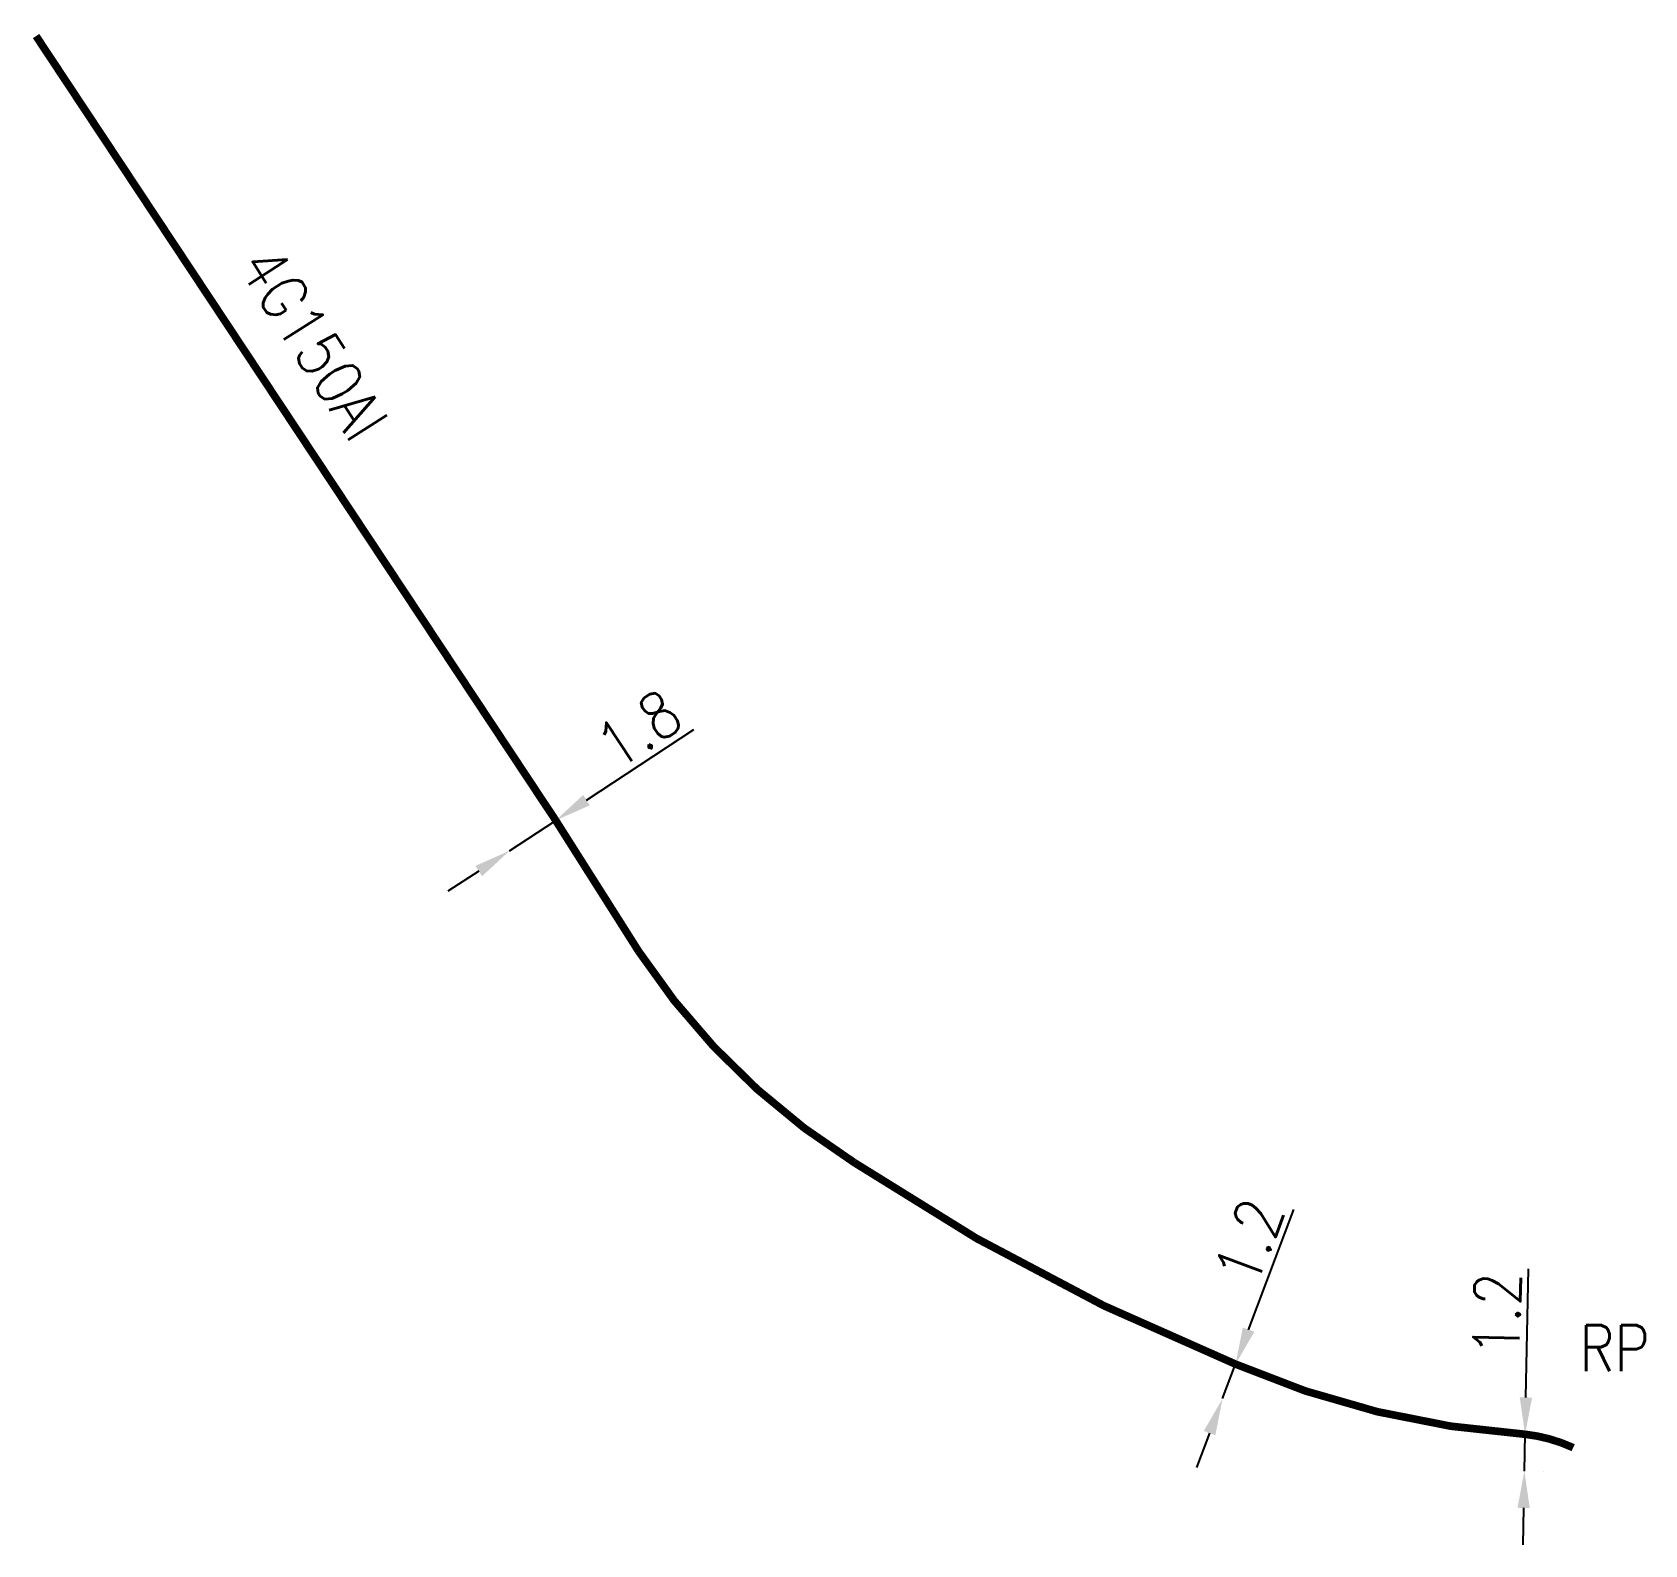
# Model space of a CAD drawing. Header units: millimetres. Extents: x 146999 to 148000, y 144059 to 144860.
# Drawn here: x 146999.9 to 147052.4, y 144059.3 to 144108.5 of the extents above.
import ezdxf

# ---------------------------------------------------------------- set-up
doc = ezdxf.new("R2010")
doc.units = ezdxf.units.MM
doc.header["$PDMODE"] = 34
doc.linetypes.add('B_ST_AL', pattern=[2000, 1000, 1000])
doc.layers.get('Defpoints').update_dxf_attribs({"linetype": 'CONTINUOUS'})
doc.layers.add('B_100', color=3, linetype='CONTINUOUS')
doc.styles.get("Standard").update_dxf_attribs({"font": 'romans.shx', "width": 0.85})
doc.dimstyles.get("Standard").update_dxf_attribs({"dimtxt": 1.5, "dimasz": 1.2, "dimexe": 0.625, "dimexo": 0.625, "dimgap": 0.25, "dimtad": 1, "dimdec": 1, "dimzin": 0, "dimdsep": 46, "dimtxsty": 'Standard', "dimcen": -0.5, "dimadec": 0, "dimazin": 0, "dimtfac": 1, "dimtdec": 1, "dimtmove": 0, "dimatfit": 3, "dimfxl": 1, "dimtolj": 1, "dimtzin": 0, "dimarcsym": 0})

# ---------------------------------------------------------------- blocks, each defined once
blk = doc.blocks.new('*D2')
at = {"layer": 'B_100', "color": 0, "linetype": 'Continuous', "lineweight": -2}
for p, q in [((147048.52, 144064.067), (147048.607, 144068.255)), ((147048.471, 144061.667), (147048.495, 144062.867)), ((147049.12, 144062.854), (147049.12, 144062.854)), ((147049.095, 144061.655), (147049.095, 144061.655)), ((147048.446, 144060.468), (147048.421, 144059.268))]:
    blk.add_line(p, q, dxfattribs=at)
at = {"layer": 'B_100', "color": 0, "linetype": 'Continuous'}
for points in [[(147048.32, 144064.071), (147048.72, 144064.063), (147048.495, 144062.867)], [(147048.246, 144060.472), (147048.646, 144060.464), (147048.471, 144061.667)]]:
    blk.add_solid(points, dxfattribs=at)
at = {"layer": 'Defpoints', "color": 0, "linetype": 'Continuous'}
for p in [(147048.495, 144062.867), (147048.495, 144062.867), (147048.471, 144061.667)]:
    blk.add_point(p, dxfattribs=at)
at = {"layer": 'B_100', "color": 0, "linetype": 'Continuous', "insert": (147047.576, 144066.782), "char_height": 1.5, "attachment_point": 5, "rotation": 88.8174}
blk.add_mtext('\\A1;1.2', dxfattribs=at)
blk = doc.blocks.new('*D3')
at = {"layer": 'B_100', "color": 0, "linetype": 'Continuous', "lineweight": -2}
for p, q in [((147039.488, 144066.274), (147040.967, 144070.194)), ((147038.641, 144064.029), (147039.065, 144065.152)), ((147038.218, 144062.906), (147037.794, 144061.783))]:
    blk.add_line(p, q, dxfattribs=at)
at = {"layer": 'B_100', "color": 0, "linetype": 'Continuous'}
for points in [[(147039.301, 144066.345), (147039.676, 144066.204), (147039.065, 144065.152)], [(147038.031, 144062.977), (147038.405, 144062.835), (147038.641, 144064.029)]]:
    blk.add_solid(points, dxfattribs=at)
at = {"layer": 'Defpoints', "color": 0, "linetype": 'Continuous'}
for p in [(147039.065, 144065.152), (147039.065, 144065.152), (147038.641, 144064.029)]:
    blk.add_point(p, dxfattribs=at)
at = {"layer": 'B_100', "color": 0, "linetype": 'Continuous', "insert": (147039.504, 144069.148), "char_height": 1.5, "attachment_point": 5, "rotation": 69.3319}
blk.add_mtext('\\A1;1.2', dxfattribs=at)
blk = doc.blocks.new('*D4')
at = {"layer": 'B_100', "color": 0, "linetype": 'Continuous', "lineweight": -2}
for p, q in [((147017.926, 144083.527), (147021.425, 144085.83)), ((147015.42, 144081.878), (147016.923, 144082.867)), ((147014.417, 144081.218), (147013.415, 144080.558))]:
    blk.add_line(p, q, dxfattribs=at)
at = {"layer": 'B_100', "color": 0, "linetype": 'Continuous'}
for points in [[(147017.816, 144083.694), (147018.036, 144083.36), (147016.923, 144082.867)], [(147014.307, 144081.385), (147014.527, 144081.051), (147015.42, 144081.878)]]:
    blk.add_solid(points, dxfattribs=at)
at = {"layer": 'Defpoints', "color": 0, "linetype": 'Continuous'}
for p in [(147016.923, 144082.867), (147015.42, 144081.878), (147015.42, 144081.878)]:
    blk.add_point(p, dxfattribs=at)
at = {"layer": 'B_100', "color": 0, "linetype": 'Continuous', "insert": (147019.627, 144085.843), "char_height": 1.5, "attachment_point": 5, "rotation": 33.3459}
blk.add_mtext('\\A1;1.8', dxfattribs=at)

msp = doc.modelspace()

# ---------------------------------------------------------------- linework, layer by layer
at = {"layer": 'B_100', "linetype": 'B_ST_AL', "flags": 128}
msp.add_lwpolyline([(147000, 144108.42, 0.25, 0.25, 0), (147016.923, 144082.867, 0.25, 0.25, 0), (147019.624, 144078.602, 0.25, 0.25, 0.107168), (147026.641, 144071.723, 0.25, 0.25, 0.051576), (147039.065, 144065.152, 0.25, 0.25, 0.086286), (147048.495, 144062.867, 0.25, 0.25, -0.081674), (147050.06, 144062.431, 0, 0, 0)], format="xyseb", dxfattribs=at)

# ---------------------------------------------------------------- texts
at = {"layer": 'B_100', "linetype": 'Continuous', "width": 0.85}
msp.add_text('4G150Al', height=1.5, rotation=302.5755, dxfattribs=at).set_placement((147006.544, 144100.929))
msp.add_text('RP', height=1.5, dxfattribs=at).set_placement((147050.26, 144064.923))

# ---------------------------------------------------------------- dimensions: what is measured, and where the dimension line sits
at = {"layer": 'B_100', "linetype": 'Continuous'}
for base, p1, p2, angle, picture, middle in [((147015.42, 144081.878), (147016.923, 144082.867), (147015.42, 144081.878), 33.3459, '*D4', (147020.177, 144085.008)), ((147039.065, 144065.152), (147038.641, 144064.029), (147039.065, 144065.152), 249.3319, '*D3', (147040.44, 144068.796)), ((147048.495, 144062.867), (147048.471, 144061.667), (147048.495, 144062.867), 268.8174, '*D2', (147048.576, 144066.761))]:
    dim = msp.add_linear_dim(base=base, p1=p1, p2=p2, angle=angle, dimstyle='Standard', dxfattribs=at)
    dim.commit()
    dim.dimension.update_dxf_attribs({"geometry": picture, "text_midpoint": middle, "dimtype": 160})

doc.saveas('drawing.dxf')
